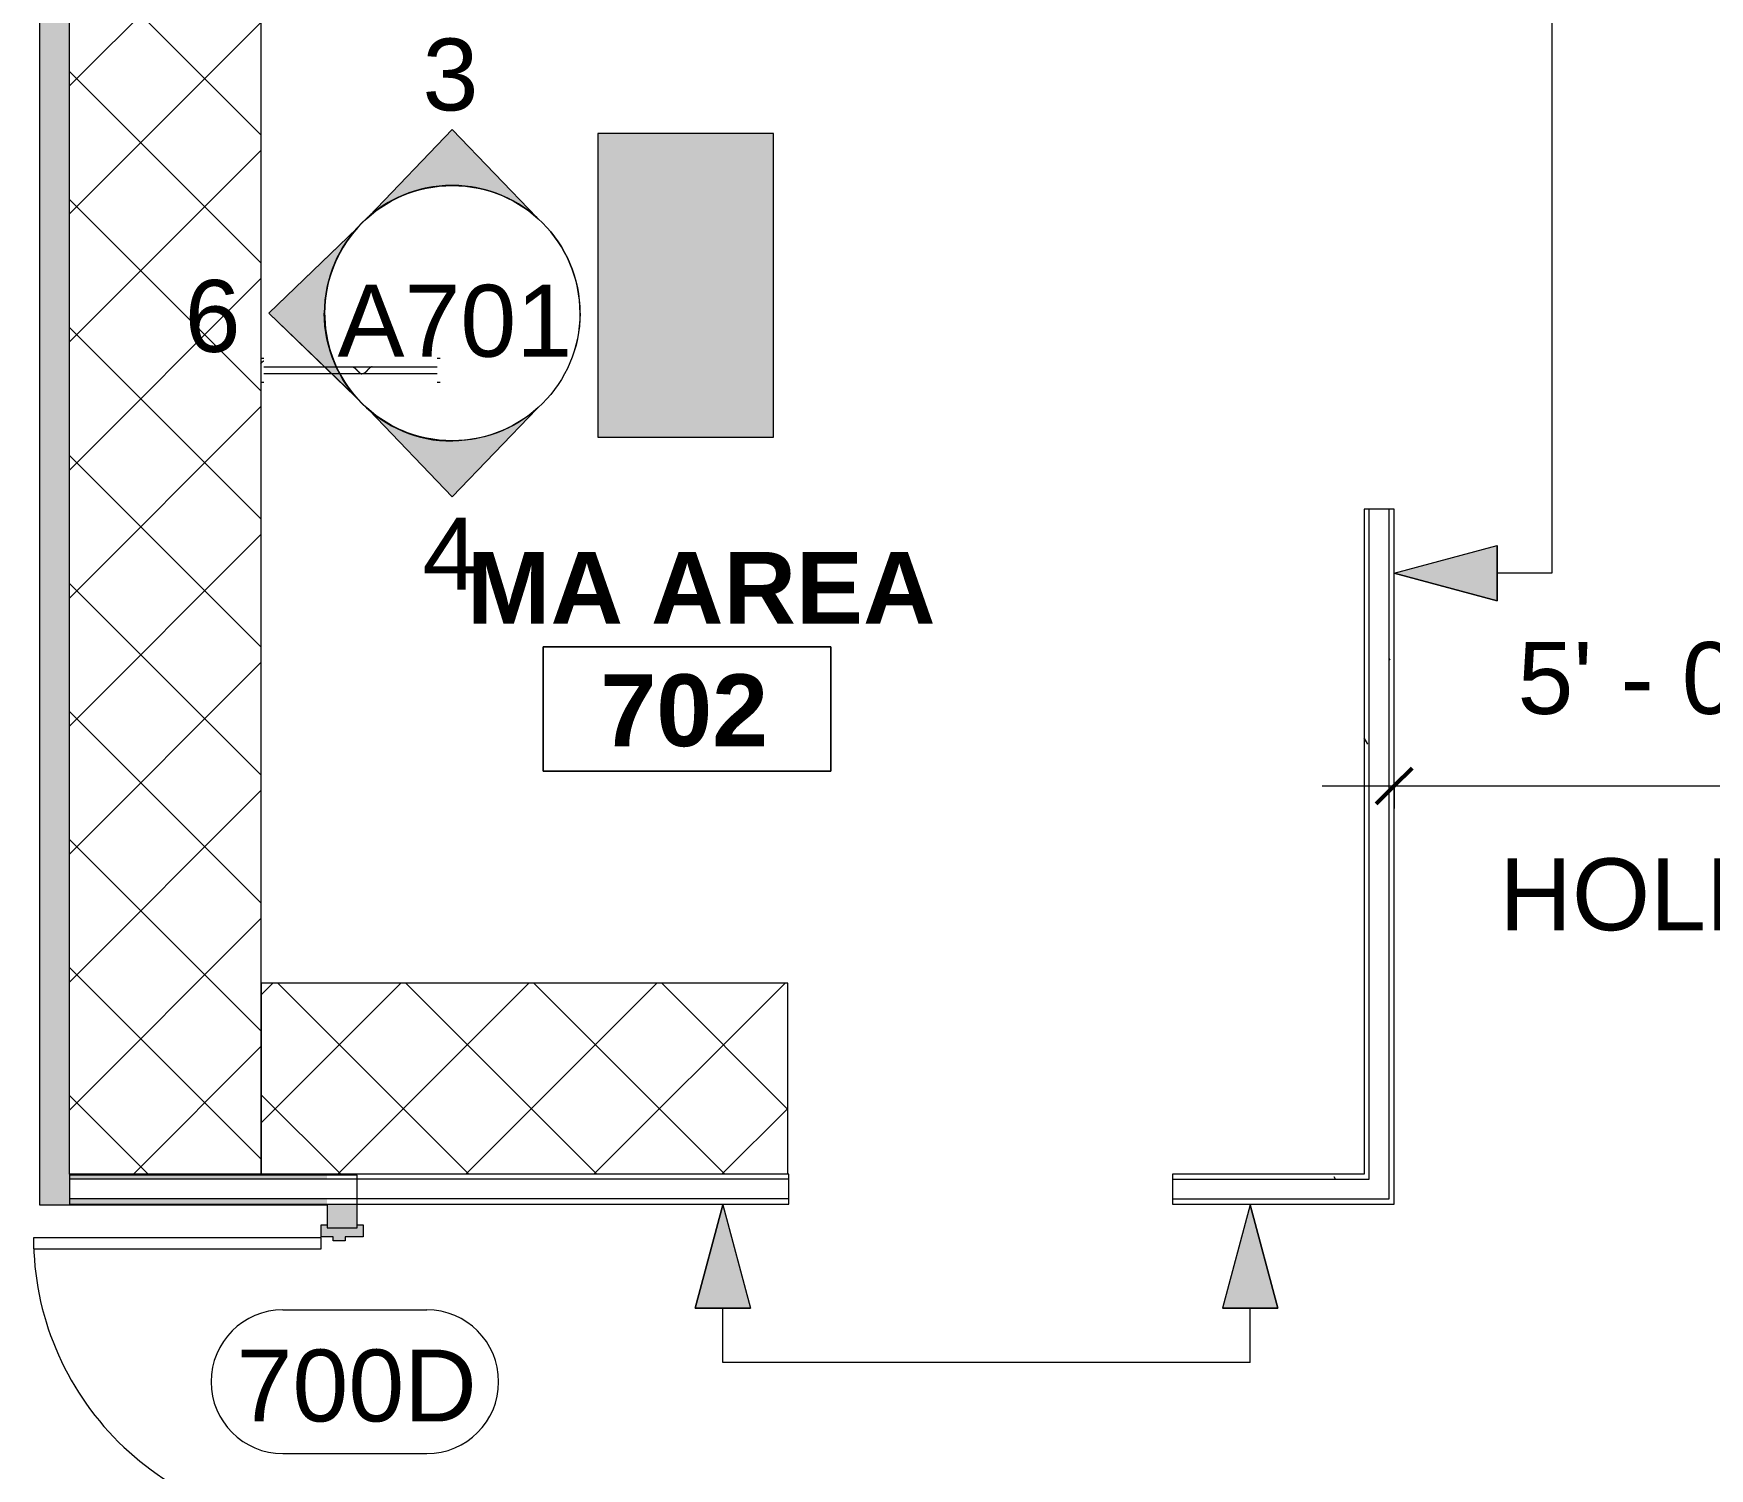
# Model space of a CAD drawing. Header units: inches. Extents: x 920 to 3228, y -557 to 2680.
# Drawn here: x 2474.7 to 2684.5, y 932.6 to 1112.3 of the extents above; entities that cross this region are included whole.
import ezdxf

# ---------------------------------------------------------------- set-up
doc = ezdxf.new("R2010")
doc.units = ezdxf.units.IN
doc.header["$MEASUREMENT"] = 0
for name, color, linetype, lineweight in [('A-ANNO-DIMS', 211, 'Continuous', 9), ('A-ANNO-DIMS-96', 211, 'Continuous', 9), ('A-ANNO-NOTE', 131, 'Continuous', 9), ('A-AREA-IDEN', 2, 'Continuous', 9), ('A-COLS', 52, 'Continuous', 13), ('A-DETL-GENF', 92, 'Continuous', 9), ('A-DOOR', 31, 'Continuous', 13), ('A-DOOR-IDEN', 31, 'Continuous', 9), ('A-WALL', 113, 'Continuous', 13), ('A-WALL-PATT', 111, 'Continuous', 13), ('G-ANNO-SYMB', 111, 'Continuous', 9), ('I-WALL', 2, 'Continuous', 13), ('Q-CASE', 31, 'Continuous', 13)]:
    doc.layers.add(name, color=color, linetype=linetype, lineweight=lineweight)
doc.styles.add('Arial', font='arial.ttf', dxfattribs={"height": 9})
doc.styles.add('Swis721 Lt BT', font='swissl.ttf', dxfattribs={"height": 9})
doc.styles.add('Swis721 Lt BT_B', font='', dxfattribs={"height": 9})
doc.styles.get('Swis721 Lt BT_B').set_extended_font_data('Swis721 Lt BT', bold=True)
doc.dimstyles.new('OTJ_-_3_32__Linear__1_2__Tolerance', dxfattribs={"dimscale": 12, "dimtxt": 9.497835, "dimasz": 0.375, "dimexe": 0.75, "dimexo": 0.5, "dimgap": 0.5, "dimtad": 1, "dimdec": 1, "dimrnd": 0.5, "dimzin": 3, "dimdsep": 46, "dimlunit": 4, "dimtxsty": 'Swis721 Lt BT', "dimblk1": 'OBLIQUE', "dimblk2": 'OBLIQUE', "dimsah": 1, "dimcen": 0.09, "dimdle": 0.75, "dimazin": 0, "dimtfac": 1, "dimtdec": 4, "dimtix": 1, "dimtmove": 0, "dimatfit": 3, "dimfxl": 1, "dimtvp": 1, "dimfrac": 2, "dimtolj": 1, "dimtzin": 0, "dimarcsym": 2})
pattern_1 = [(0, (664.756, 0), (30.72, 7.68), [1.267, -21.773, 1.267, -21.773, -122.88]), (0, (664.756, 0), (30.72, 7.68), [-46.08, 1.267, -44.813, 1.267, -21.773, -53.76]), (0, (664.756, 0), (30.72, 7.68), [-115.2, 1.267, -14.093, 1.267, -37.133]), (120, (676.276, 3.84), (-22.011075, 22.7643), [1.267, -21.773, 1.267, -21.773, -122.88]), (120, (676.276, 3.84), (-22.011075, 22.7643), [-46.08, 1.267, -44.813, 1.267, -21.773, -53.76]), (120, (676.276, 3.84), (-22.011075, 22.7643), [-115.2, 1.267, -14.093, 1.267, -37.133]), (240, (680.116, 19.2), (-8.708925, -30.4443), [1.267, -21.773, 1.267, -21.773, -122.88]), (240, (680.116, 19.2), (-8.708925, -30.4443), [-46.08, 1.267, -44.813, 1.267, -21.773, -53.76]), (240, (680.116, 19.2), (-8.708925, -30.4443), [-115.2, 1.267, -14.093, 1.267, -37.133])]

# ---------------------------------------------------------------- blocks, each defined once
blk = doc.blocks.new('Door - Single - Solid Door-7355448-Level XX  CONSTRUCTION')
at = {"layer": 'A-DOOR'}
h = blk.add_hatch(color=250, dxfattribs=at)
h.paths.add_polyline_path([(23.62, 2.29), (23.62, 2.54), (22.12, 2.54), (22.12, 0.29), (21.62, 0.29), (21.62, -1.21), (22.12, -1.21), (22.12, -2.71), (23.62, -2.71), (23.62, -1.96), (23.24, -1.96), (23.24, 1.79), (23.62, 1.79)], flags=0)
h.paths.add_polyline_path([(-13.63, 0.29), (-14.13, 0.29), (-14.13, 2.54), (-15.63, 2.54), (-15.63, 1.79), (-15.26, 1.79), (-15.26, -1.96), (-15.63, -1.96), (-15.63, -2.71), (-14.13, -2.71), (-14.13, -1.21), (-13.63, -1.21)], flags=0)
at = {"layer": 'A-DOOR', "color": 8, "lineweight": 20}
for p, q in [((-15.63, 2.54), (-14.13, 2.54)), ((-15.63, 1.79), (-15.63, 2.54)), ((-14.13, 2.54), (-14.13, 0.29)), ((22.12, 2.54), (23.62, 2.54)), ((22.12, 0.29), (22.12, 2.54)), ((23.62, 2.54), (23.62, 1.79)), ((-14.13, 0.29), (-13.63, 0.29)), ((-13.63, 0.29), (-13.63, -1.21)), ((21.62, 0.29), (22.12, 0.29)), ((21.62, -1.21), (21.62, 0.29)), ((-15.63, -2.71), (-15.63, -1.96)), ((-14.13, -1.21), (-14.13, -2.71)), ((-13.63, -1.21), (-14.13, -1.21)), ((22.12, -1.21), (21.62, -1.21)), ((22.12, -2.71), (22.12, -1.21)), ((23.62, -1.96), (23.62, -2.71)), ((-14.13, -2.71), (-15.63, -2.71)), ((-12.63, -2.71), (-14.01, -2.71)), ((-14.01, -2.71), (-14.01, -38.71)), ((-12.63, -38.71), (-12.63, -2.71)), ((23.62, -2.71), (22.12, -2.71)), ((-14.01, -38.71), (-12.63, -38.71))]:
    blk.add_line(p, q, dxfattribs=at)
at = {"layer": 'A-DOOR', "lineweight": 9}
blk.add_arc((-14.01, -2.71), 36, 270, 0.5, dxfattribs=at)
blk = doc.blocks.new('C-Counter Top1 - ADJ HEIGHT 2-7727178-Level XX  CONSTRUCTION')
at = {"layer": 'Q-CASE', "lineweight": 9}
h = blk.add_hatch(dxfattribs=at)
h.set_pattern_fill('FP_20', color=256, style=0, pattern_type=2)
h.set_pattern_definition([(315, (-1016.632, 1838.462), (8.012227, 8.012227), []), (45, (-1016.632, 1838.462), (-8.012227, 8.012227), [])])
h.paths.add_polyline_path([(-47.14, 0), (144.11, 0), (144.11, 24), (-47.14, 24)], flags=0)
blk.add_line((-47.14, 0), (144.11, 0), dxfattribs=at)
blk = doc.blocks.new('FP_28-Level XX  CONSTRUCTION')
at = {"layer": 'Q-CASE', "lineweight": 9}
for p, q in [((25.25, 16.21), (24.85, 16.21)), ((24.85, 13.57), (24.89, 13.6)), ((24.85, 13.26), (25.25, 13.26)), ((24.89, 13.6), (24.92, 13.62)), ((24.92, 13.62), (24.96, 13.65)), ((24.96, 13.65), (24.99, 13.67)), ((24.99, 13.67), (25.03, 13.7)), ((25.03, 13.7), (25.07, 13.73)), ((25.07, 13.73), (25.1, 13.76)), ((25.1, 13.76), (25.14, 13.78)), ((25.14, 13.78), (25.17, 13.81)), ((25.17, 13.81), (25.21, 13.84)), ((25.21, 13.84), (25.25, 13.87))]:
    blk.add_line(p, q, dxfattribs=at)
blk = doc.blocks.new('FP_29-Level XX  CONSTRUCTION')
at = {"layer": 'Q-CASE', "lineweight": 9}
for p, q in [((24.85, 15.13), (3.14, 15.13)), ((11.83, 14.68), (11.84, 14.69)), ((11.84, 14.69), (11.85, 14.71)), ((11.85, 14.71), (11.86, 14.72)), ((11.86, 14.72), (11.87, 14.73)), ((11.87, 14.73), (11.88, 14.74)), ((11.88, 14.74), (11.89, 14.75)), ((11.89, 14.75), (11.9, 14.76)), ((11.9, 14.77), (11.91, 14.78)), ((11.9, 14.76), (11.9, 14.77)), ((11.91, 14.78), (11.92, 14.79)), ((11.92, 14.79), (11.93, 14.8)), ((11.93, 14.8), (11.94, 14.81)), ((11.94, 14.81), (11.95, 14.82)), ((11.95, 14.82), (11.96, 14.83)), ((11.96, 14.83), (11.97, 14.84)), ((11.97, 14.84), (11.98, 14.85)), ((11.98, 14.85), (11.99, 14.86)), ((11.99, 14.86), (12, 14.87)), ((12, 14.87), (12.01, 14.88)), ((12.01, 14.88), (12.02, 14.89)), ((12.02, 14.89), (12.03, 14.9)), ((12.03, 14.9), (12.04, 14.91)), ((12.04, 14.91), (12.05, 14.92)), ((12.05, 14.92), (12.06, 14.93)), ((12.06, 14.93), (12.07, 14.94)), ((12.07, 14.94), (12.08, 14.95)), ((12.08, 14.95), (12.09, 14.96)), ((12.09, 14.96), (12.1, 14.97)), ((12.1, 14.97), (12.11, 14.98)), ((12.11, 14.98), (12.12, 14.99)), ((12.12, 14.99), (12.13, 15)), ((12.13, 15), (12.14, 15.01)), ((12.14, 15.01), (12.15, 15.01)), ((12.15, 15.01), (12.16, 15.02)), ((12.16, 15.02), (12.17, 15.03)), ((12.17, 15.03), (12.18, 15.04)), ((12.18, 15.04), (12.19, 15.05)), ((12.19, 15.05), (12.2, 15.06)), ((12.19, 15.05), (12.19, 15.05)), ((12.2, 15.06), (12.21, 15.07)), ((12.21, 15.07), (12.22, 15.08)), ((12.22, 15.08), (12.23, 15.08)), ((12.23, 15.08), (12.24, 15.09)), ((12.24, 15.09), (12.25, 15.1)), ((12.25, 15.1), (12.26, 15.1)), ((12.26, 15.1), (12.27, 15.11)), ((12.27, 15.11), (12.28, 15.11)), ((12.28, 15.11), (12.29, 15.12)), ((12.29, 15.12), (12.3, 15.12)), ((12.3, 15.12), (12.31, 15.13)), ((12.31, 15.13), (12.32, 15.13)), ((12.32, 15.13), (12.33, 15.14)), ((12.33, 15.14), (12.34, 15.14)), ((12.34, 15.14), (12.35, 15.15)), ((12.35, 15.15), (12.36, 15.15)), ((12.36, 15.15), (12.37, 15.15)), ((12.37, 15.15), (12.38, 15.16)), ((12.38, 15.16), (12.39, 15.16)), ((12.39, 15.16), (12.4, 15.16)), ((12.4, 15.16), (12.41, 15.16)), ((12.41, 15.16), (12.42, 15.17)), ((12.42, 15.17), (12.43, 15.17)), ((12.43, 15.17), (12.44, 15.17)), ((12.44, 15.17), (12.45, 15.17)), ((12.45, 15.17), (12.46, 15.17)), ((12.46, 15.17), (12.47, 15.17)), ((12.47, 15.17), (12.47, 15.17)), ((12.47, 15.17), (12.48, 15.17)), ((12.56, 15.17), (12.55, 15.17)), ((12.57, 15.17), (12.56, 15.17)), ((12.58, 15.17), (12.57, 15.17)), ((12.59, 15.17), (12.58, 15.17)), ((12.6, 15.17), (12.59, 15.17)), ((12.61, 15.17), (12.6, 15.17)), ((12.62, 15.17), (12.61, 15.17)), ((12.63, 15.16), (12.62, 15.17)), ((12.64, 15.16), (12.63, 15.16)), ((12.63, 15.16), (12.63, 15.16)), ((12.65, 15.16), (12.64, 15.16)), ((12.66, 15.15), (12.65, 15.16)), ((12.67, 15.15), (12.66, 15.15)), ((12.68, 15.15), (12.67, 15.15)), ((12.69, 15.14), (12.68, 15.15)), ((12.7, 15.14), (12.69, 15.14)), ((12.71, 15.13), (12.7, 15.14)), ((12.72, 15.13), (12.71, 15.13)), ((12.73, 15.12), (12.72, 15.13)), ((12.74, 15.12), (12.73, 15.12)), ((12.75, 15.11), (12.74, 15.12)), ((12.76, 15.11), (12.75, 15.11)), ((12.77, 15.1), (12.76, 15.11)), ((12.78, 15.1), (12.77, 15.1)), ((12.79, 15.09), (12.78, 15.1)), ((12.8, 15.08), (12.79, 15.09)), ((12.81, 15.08), (12.8, 15.08)), ((12.82, 15.07), (12.81, 15.08)), ((12.83, 15.06), (12.82, 15.07)), ((12.84, 15.05), (12.83, 15.06)), ((12.85, 15.05), (12.84, 15.05)), ((12.86, 15.04), (12.85, 15.05)), ((12.87, 15.03), (12.86, 15.04)), ((12.88, 15.02), (12.87, 15.03)), ((12.89, 15.01), (12.88, 15.02)), ((12.9, 15.01), (12.89, 15.01)), ((12.91, 15), (12.9, 15.01)), ((12.92, 14.99), (12.91, 15)), ((12.92, 14.98), (12.92, 14.99)), ((12.93, 14.97), (12.92, 14.98)), ((12.94, 14.96), (12.93, 14.97)), ((12.95, 14.95), (12.94, 14.96)), ((12.96, 14.94), (12.95, 14.95)), ((12.97, 14.93), (12.96, 14.94)), ((12.98, 14.92), (12.97, 14.93)), ((12.99, 14.91), (12.98, 14.92)), ((13, 14.9), (12.99, 14.91)), ((13.01, 14.89), (13, 14.9)), ((13.02, 14.88), (13.01, 14.89)), ((13.03, 14.87), (13.02, 14.88)), ((13.04, 14.86), (13.03, 14.87)), ((13.05, 14.85), (13.04, 14.86)), ((13.06, 14.84), (13.05, 14.85)), ((13.07, 14.83), (13.06, 14.84)), ((13.08, 14.82), (13.07, 14.83)), ((13.09, 14.81), (13.08, 14.82)), ((13.1, 14.8), (13.09, 14.81)), ((13.11, 14.79), (13.1, 14.8)), ((13.12, 14.78), (13.11, 14.79)), ((13.13, 14.77), (13.12, 14.78)), ((13.14, 14.76), (13.13, 14.77)), ((13.15, 14.75), (13.14, 14.76)), ((13.16, 14.74), (13.15, 14.75)), ((13.17, 14.73), (13.16, 14.74)), ((13.18, 14.72), (13.17, 14.73)), ((13.19, 14.71), (13.18, 14.72)), ((13.2, 14.69), (13.19, 14.71)), ((13.21, 14.68), (13.2, 14.69)), ((3.14, 14.34), (24.85, 14.34)), ((11.27, 14.3), (11.28, 14.3)), ((11.28, 14.3), (11.29, 14.3)), ((11.29, 14.3), (11.3, 14.3)), ((11.3, 14.3), (11.31, 14.3)), ((11.31, 14.3), (11.32, 14.3)), ((11.32, 14.3), (11.33, 14.31)), ((11.33, 14.31), (11.33, 14.31)), ((11.33, 14.31), (11.34, 14.31)), ((11.34, 14.31), (11.35, 14.31)), ((11.35, 14.31), (11.36, 14.32)), ((11.36, 14.32), (11.37, 14.32)), ((11.37, 14.32), (11.38, 14.32)), ((11.38, 14.32), (11.39, 14.33)), ((11.39, 14.33), (11.4, 14.33)), ((11.4, 14.33), (11.41, 14.33)), ((11.41, 14.33), (11.42, 14.34)), ((11.42, 14.34), (11.43, 14.34)), ((11.43, 14.34), (11.44, 14.35)), ((11.44, 14.35), (11.45, 14.35)), ((11.45, 14.35), (11.46, 14.36)), ((11.46, 14.36), (11.47, 14.36)), ((11.47, 14.36), (11.48, 14.37)), ((11.48, 14.37), (11.49, 14.37)), ((11.49, 14.37), (11.5, 14.38)), ((11.5, 14.38), (11.51, 14.39)), ((11.51, 14.39), (11.52, 14.39)), ((11.52, 14.39), (11.53, 14.4)), ((11.53, 14.4), (11.54, 14.41)), ((11.54, 14.41), (11.55, 14.41)), ((11.55, 14.41), (11.56, 14.42)), ((11.56, 14.42), (11.57, 14.43)), ((11.57, 14.43), (11.58, 14.44)), ((11.58, 14.44), (11.59, 14.44)), ((11.59, 14.44), (11.6, 14.45)), ((11.6, 14.45), (11.61, 14.46)), ((11.61, 14.47), (11.62, 14.48)), ((11.61, 14.46), (11.61, 14.47)), ((11.62, 14.48), (11.63, 14.49)), ((11.63, 14.49), (11.64, 14.49)), ((11.64, 14.49), (11.65, 14.5)), ((11.65, 14.5), (11.66, 14.51)), ((11.66, 14.51), (11.67, 14.52)), ((11.67, 14.52), (11.68, 14.53)), ((11.68, 14.53), (11.69, 14.54)), ((11.69, 14.54), (11.7, 14.55)), ((11.7, 14.55), (11.71, 14.56)), ((11.71, 14.56), (11.72, 14.57)), ((11.72, 14.57), (11.73, 14.58)), ((11.73, 14.58), (11.74, 14.59)), ((11.74, 14.59), (11.75, 14.6)), ((11.75, 14.6), (11.76, 14.61)), ((11.76, 14.61), (11.77, 14.62)), ((11.77, 14.62), (11.78, 14.63)), ((11.78, 14.63), (11.79, 14.64)), ((11.79, 14.64), (11.8, 14.65)), ((11.8, 14.65), (11.81, 14.66)), ((11.81, 14.66), (11.82, 14.67)), ((11.82, 14.67), (11.83, 14.68)), ((13.21, 14.67), (13.21, 14.68)), ((13.22, 14.66), (13.21, 14.67)), ((13.23, 14.65), (13.22, 14.66)), ((13.24, 14.64), (13.23, 14.65)), ((13.25, 14.63), (13.24, 14.64)), ((13.26, 14.62), (13.25, 14.63)), ((13.27, 14.61), (13.26, 14.62)), ((13.28, 14.6), (13.27, 14.61)), ((13.29, 14.59), (13.28, 14.6)), ((13.3, 14.58), (13.29, 14.59)), ((13.31, 14.57), (13.3, 14.58)), ((13.32, 14.56), (13.31, 14.57)), ((13.33, 14.55), (13.32, 14.56)), ((13.34, 14.54), (13.33, 14.55)), ((13.35, 14.53), (13.34, 14.54)), ((13.36, 14.52), (13.35, 14.53)), ((13.37, 14.51), (13.36, 14.52)), ((13.38, 14.5), (13.37, 14.51)), ((13.39, 14.49), (13.38, 14.5)), ((13.4, 14.49), (13.39, 14.49)), ((13.41, 14.48), (13.4, 14.49)), ((13.42, 14.47), (13.41, 14.48)), ((13.43, 14.46), (13.42, 14.47)), ((13.44, 14.45), (13.43, 14.46)), ((13.45, 14.44), (13.44, 14.45)), ((13.46, 14.44), (13.45, 14.44)), ((13.47, 14.43), (13.46, 14.44)), ((13.48, 14.42), (13.47, 14.43)), ((13.49, 14.41), (13.48, 14.42)), ((13.5, 14.4), (13.49, 14.41)), ((13.49, 14.41), (13.49, 14.41)), ((13.51, 14.39), (13.5, 14.4)), ((13.52, 14.39), (13.51, 14.39)), ((13.53, 14.38), (13.52, 14.39)), ((13.54, 14.37), (13.53, 14.38)), ((13.55, 14.37), (13.54, 14.37)), ((13.56, 14.36), (13.55, 14.37)), ((13.57, 14.36), (13.56, 14.36)), ((13.58, 14.35), (13.57, 14.36)), ((13.59, 14.35), (13.58, 14.35)), ((13.6, 14.34), (13.59, 14.35)), ((13.61, 14.34), (13.6, 14.34)), ((13.62, 14.33), (13.61, 14.34)), ((13.63, 14.33), (13.62, 14.33)), ((13.64, 14.33), (13.63, 14.33)), ((13.65, 14.32), (13.64, 14.33)), ((13.66, 14.32), (13.65, 14.32)), ((13.67, 14.32), (13.66, 14.32)), ((13.68, 14.31), (13.67, 14.32)), ((13.69, 14.31), (13.68, 14.31)), ((13.7, 14.31), (13.69, 14.31)), ((13.71, 14.31), (13.7, 14.31)), ((13.72, 14.3), (13.71, 14.31)), ((13.73, 14.3), (13.72, 14.3)), ((13.74, 14.3), (13.73, 14.3)), ((13.75, 14.3), (13.74, 14.3)), ((13.76, 14.3), (13.75, 14.3)), ((13.77, 14.3), (13.76, 14.3))]:
    blk.add_line(p, q, dxfattribs=at)
blk = doc.blocks.new('FP_30-Level XX  CONSTRUCTION')
at = {"layer": 'Q-CASE', "lineweight": 9}
for p, q in [((3.14, 16.21), (2.75, 16.21)), ((2.75, 13.26), (3.14, 13.26))]:
    blk.add_line(p, q, dxfattribs=at)
blk = doc.blocks.new('CW Cupbd Combined - Robe 80_h x 24_d - 2 Doors - 1 rail - 1 shoe shelf-7651475-Level XX  CONSTRUCTION')
at = {"layer": 'Q-CASE', "lineweight": 9}
for name in ['FP_30-Level XX  CONSTRUCTION', 'FP_29-Level XX  CONSTRUCTION', 'FP_28-Level XX  CONSTRUCTION']:
    blk.add_blockref(name, (664.76, 0), dxfattribs=at)
blk = doc.blocks.new('C-Counter Top1 - ADJ HEIGHT 2-7727901-Level XX  CONSTRUCTION')
at = {"layer": 'Q-CASE', "lineweight": 9}
h = blk.add_hatch(dxfattribs=at)
h.set_pattern_fill('FP_43', color=256, style=0, pattern_type=2)
h.set_pattern_definition([(45, (-1885.724, -993.37), (-8.012227, 8.012227), []), (135, (-1885.724, -993.37), (-8.012227, -8.012227), [])])
h.paths.add_polyline_path([(-39.01, -23.87), (18.67, -23.87), (18.67, 0), (-47.26, 0), (-47.26, -23.87)], flags=0)
for p, q in [((18.67, 0), (-47.26, 0)), ((-47.26, 0), (-47.26, -23.87)), ((18.67, -23.88), (18.67, 0))]:
    blk.add_line(p, q, dxfattribs=at)
blk = doc.blocks.new('Align Symbol - without word - Adjustable-7734775-Level XX  CONSTRUCTION')
at = {"layer": 'A-DETL-GENF'}
for p, q in [((0, 19.73), (0, 12.91)), ((0, 19.73), (76, 19.73)), ((76, 19.73), (76, 12.91))]:
    blk.add_line(p, q, dxfattribs=at)
blk = doc.blocks.new('Align Symbol - without word - Adjustable-7734963-Level XX  CONSTRUCTION')
at = {"layer": 'A-DETL-GENF'}
for p, q in [((0, 19.73), (0, 12.91)), ((0, 19.73), (66, 19.73)), ((66, 19.73), (66, 12.91))]:
    blk.add_line(p, q, dxfattribs=at)
blk = doc.blocks.new('Room Tag - Room Name and Number-3379422-Level XX  CONSTRUCTION')
at = {"layer": 'A-AREA-IDEN'}
for p, q in [((-0.1881, -0.1636), (-0.1881, -0.0018)), ((-0.1881, -0.0018), (0.1869, -0.0018)), ((0.1869, -0.0018), (-0.1881, -0.0018)), ((-0.1881, -0.0018), (-0.1881, -0.1636)), ((0.1869, -0.0018), (0.1869, -0.1636)), ((0.1869, -0.1636), (0.1869, -0.0018)), ((0.1869, -0.1636), (-0.1881, -0.1636)), ((-0.1881, -0.1636), (0.1869, -0.1636))]:
    blk.add_line(p, q, dxfattribs=at)
blk = doc.blocks.new('Door Tag - Door Tag-41184-Level XX  CONSTRUCTION')
at = {"layer": 'A-DOOR-IDEN'}
for p, q in [((-0.09375, 0.09375), (0.09375, 0.09375)), ((-0.09375, -0.09375), (0.09375, -0.09375))]:
    blk.add_line(p, q, dxfattribs=at)
for centre, start, end in [((-0.09375, 0), 90, 270), ((0.09375, 0), 270, 90)]:
    blk.add_arc(centre, 0.09375, start, end, dxfattribs=at)
blk = doc.blocks.new('DIMBLOCK22-Level XX  CONSTRUCTION')
at = {"layer": 'A-ANNO-DIMS-96'}
for p, q in [((2645.02, 1015.25), (2645.02, 1027.07)), ((2705.02, 1015.25), (2705.02, 1027.07)), ((2636.02, 1018.07), (2714.02, 1018.07)), ((2645.02, 1018.07), (2645.02, 1015.25)), ((2705.02, 1018.07), (2705.02, 1015.25))]:
    blk.add_line(p, q, dxfattribs=at)
at = {"layer": 'A-ANNO-DIMS-96', "lineweight": 50}
for p, q in [((2645.02, 1018.07), (2647.27, 1020.32)), ((2705.02, 1018.07), (2707.27, 1020.32)), ((2645.02, 1018.07), (2642.77, 1015.82)), ((2705.02, 1018.07), (2702.77, 1015.82))]:
    blk.add_line(p, q, dxfattribs=at)
at = {"layer": 'A-ANNO-DIMS-96', "color": 0, "char_height": 9, "attachment_point": 1, "line_spacing_factor": 1.005062, "style": 'Swis721 Lt BT'}
for s, insert, width in [('5\' - 0"', (2660.47, 1036.09), 34.9159), ('HOLD', (2658.21, 1009.01), 40.3432)]:
    blk.add_mtext(s, dxfattribs=dict(at, insert=insert, width=width))
blk = doc.blocks.new('_Oblique')
at = {"color": 0, "linetype": 'ByBlock', "lineweight": -2}
blk.add_line((-0.5, -0.5), (0.5, 0.5), dxfattribs=at)
blk = doc.blocks.new('Elevation - Filled Arrow 2-347888-Level XX  CONSTRUCTION')
at = {"layer": 'G-ANNO-SYMB'}
blk.add_circle((0, 0), 0.1664, dxfattribs=at)
blk = doc.blocks.new('Elevation - Filled Arrow-151867-Level XX  CONSTRUCTION')
at = {"layer": 'G-ANNO-SYMB'}
h = blk.add_hatch(color=256, dxfattribs=at)
edge = h.paths.add_edge_path(flags=0)
edge.add_line((0, 0.2393), (0.1103, 0.1247))
edge.add_arc((-0.0002, -0.0002), 0.1667, 48.498, 130.5571)
edge.add_line((-0.1085, 0.1265), (0, 0.2393))
for p, q in [((0, 0.2393), (-0.1085, 0.1265)), ((-0.1084, 0.1266), (0, 0.2393)), ((0, 0.2393), (-0.1084, 0.1266)), ((0, 0.2393), (0.11, 0.1249)), ((0.1103, 0.1247), (0, 0.2393))]:
    blk.add_line(p, q, dxfattribs=at)
blk.add_arc((-0.0002, -0.0002), 0.1667, 48.498, 130.5571, dxfattribs=at)
blk.add_ellipse((-0.0002, -0.0001), major_axis=(-0.1667, 0), ratio=0.999376, start_param=3.141593, end_param=6.283185, dxfattribs=at)

msp = doc.modelspace()

# ---------------------------------------------------------------- hatches: boundary and pattern name
at = {"layer": 'A-ANNO-NOTE'}
for points in [[(2657.93, 1041.26), (2657.93, 1048.18), (2645.02, 1044.72)], [(2564.47, 952.71), (2561.01, 965.62), (2557.55, 952.71)], [(2623.55, 952.71), (2630.47, 952.71), (2627.01, 965.62)]]:
    msp.add_hatch(color=256, dxfattribs=at).paths.add_polyline_path(points, flags=0)
at = {"layer": 'A-COLS'}
msp.add_hatch(color=250, dxfattribs=at).paths.add_polyline_path([(2567.34, 1061.74), (2567.34, 1099.74), (2545.34, 1099.74), (2545.34, 1061.74)], flags=0)
at = {"layer": 'A-WALL-PATT', "lineweight": 9}
for points in [[(2479.22, 1101.74), (2479.22, 1167.74), (2475.47, 1167.74), (2475.47, 1101.74)], [(2475.47, 969.37), (2479.22, 969.37), (2479.22, 1101.74), (2475.47, 1101.74), (2475.47, 1003.88)], [(2475.47, 965.62), (2511.47, 965.62), (2511.47, 966.37), (2479.22, 966.37), (2479.22, 968.87), (2511.47, 968.87), (2511.47, 969.37), (2475.47, 969.37), (2475.47, 966.37)]]:
    msp.add_hatch(color=7, dxfattribs=at).paths.add_polyline_path(points, flags=0)
h = msp.add_hatch(dxfattribs=at)
h.set_pattern_fill('FP_11', color=256, style=0, pattern_type=2)
h.set_pattern_definition(pattern_1)
h.paths.add_polyline_path([(2641.9, 968.87), (2641.9, 1052.74), (2641.27, 1052.74), (2641.27, 968.87)], flags=0)
h = msp.add_hatch(dxfattribs=at)
h.set_pattern_fill('FP_11', color=256, style=0, pattern_type=2)
h.set_pattern_definition(pattern_1)
h.paths.add_polyline_path([(2645.02, 965.74), (2645.02, 1052.74), (2644.4, 1052.74), (2644.4, 965.74)], flags=0)
h = msp.add_hatch(dxfattribs=at)
h.set_pattern_fill('FP_11', color=256, style=0, pattern_type=2)
h.set_pattern_definition(pattern_1)
h.paths.add_polyline_path([(2569.27, 968.87), (2569.27, 969.49), (2479.22, 969.49), (2479.22, 969.37), (2511.47, 969.37), (2511.47, 968.87), (2569.15, 968.87)], flags=0)
h = msp.add_hatch(dxfattribs=at)
h.set_pattern_fill('FP_11', color=256, style=0, pattern_type=2)
h.set_pattern_definition(pattern_1)
h.paths.add_polyline_path([(2641.27, 968.87), (2641.27, 969.49), (2617.27, 969.49), (2617.27, 968.87)], flags=0)
h = msp.add_hatch(dxfattribs=at)
h.set_pattern_fill('FP_11', color=256, style=0, pattern_type=2)
h.set_pattern_definition(pattern_1)
h.paths.add_polyline_path([(2518.56, 965.74), (2569.27, 965.74), (2569.27, 966.37), (2511.47, 966.37), (2511.47, 965.74)], flags=0)
h = msp.add_hatch(color=7, dxfattribs=at)
h.paths.add_polyline_path([(2515.22, 906.43), (2515.22, 924.24), (2511.47, 924.24), (2511.47, 906.43)], flags=0)
h.paths.add_polyline_path([(2515.22, 962.74), (2515.22, 965.74), (2511.47, 965.74), (2511.47, 962.74)], flags=0)

# ---------------------------------------------------------------- linework, layer by layer
at = {"layer": 'A-ANNO-NOTE'}
for p, q in [((2645.02, 1044.72), (2657.93, 1048.18)), ((2645.02, 1044.72), (2657.93, 1048.18)), ((2657.93, 1048.18), (2657.93, 1041.26)), ((2657.93, 1041.26), (2657.93, 1048.18)), ((2657.93, 1041.26), (2645.02, 1044.72)), ((2645.02, 1044.72), (2657.93, 1041.26)), ((2557.55, 952.71), (2561.01, 965.62)), ((2561.01, 965.62), (2557.55, 952.71)), ((2561.01, 965.62), (2564.47, 952.71)), ((2561.01, 965.62), (2564.47, 952.71)), ((2627.01, 965.62), (2623.55, 952.71)), ((2627.01, 965.62), (2623.55, 952.71)), ((2630.47, 952.71), (2627.01, 965.62)), ((2627.01, 965.62), (2630.47, 952.71)), ((2564.47, 952.71), (2557.55, 952.71)), ((2557.55, 952.71), (2564.47, 952.71)), ((2623.55, 952.71), (2630.47, 952.71)), ((2630.47, 952.71), (2623.55, 952.71))]:
    msp.add_line(p, q, dxfattribs=at)
at = {"layer": 'A-COLS', "color": 8, "lineweight": 20}
for p, q in [((2567.34, 1099.74), (2545.34, 1099.74)), ((2545.34, 1099.74), (2545.34, 1061.74)), ((2567.34, 1061.74), (2567.34, 1099.74)), ((2545.34, 1061.74), (2567.34, 1061.74))]:
    msp.add_line(p, q, dxfattribs=at)
at = {"layer": 'A-WALL'}
for p, q in [((2641.9, 968.87), (2641.9, 1052.74)), ((2644.4, 966.37), (2644.4, 1052.74)), ((2569.27, 968.87), (2479.22, 968.87)), ((2617.27, 968.87), (2641.9, 968.87)), ((2569.27, 966.37), (2479.22, 966.37)), ((2617.27, 966.37), (2644.4, 966.37))]:
    msp.add_line(p, q, dxfattribs=at)
at = {"layer": 'I-WALL', "color": 8, "lineweight": 20}
for p, q in [((2475.47, 1459.42), (2475.47, 965.62)), ((2479.22, 969.49), (2479.22, 1160.74)), ((2515.22, 969.37), (2479.22, 969.37)), ((2515.22, 962.74), (2515.22, 969.37)), ((2475.47, 965.62), (2511.47, 965.62)), ((2511.47, 965.62), (2511.47, 962.74)), ((2511.47, 962.74), (2515.22, 962.74))]:
    msp.add_line(p, q, dxfattribs=at)
at = {"layer": 'I-WALL'}
for p, q in [((2641.27, 1052.74), (2641.27, 969.49)), ((2645.02, 1052.74), (2641.27, 1052.74)), ((2645.02, 965.74), (2645.02, 1052.74)), ((2569.27, 969.49), (2479.22, 969.49)), ((2479.22, 969.49), (2479.22, 965.74)), ((2569.27, 965.74), (2569.27, 969.49)), ((2641.27, 969.49), (2617.27, 969.49)), ((2617.27, 969.49), (2617.27, 965.74)), ((2479.22, 965.74), (2569.27, 965.74)), ((2617.27, 965.74), (2645.02, 965.74))]:
    msp.add_line(p, q, dxfattribs=at)

# ---------------------------------------------------------------- block references
at = {"layer": 'A-AREA-IDEN', "xscale": 95.99999999999994, "yscale": 95.99999999999994, "zscale": 95.99999999999994}
msp.add_blockref('Room Tag - Room Name and Number-3379422-Level XX  CONSTRUCTION', (2556.58, 1035.65), dxfattribs=at)
at = {"layer": 'A-DETL-GENF'}
for name, p, rotation in [('Align Symbol - without word - Adjustable-7734775-Level XX  CONSTRUCTION', (2645.02, 1120.72), 269.9999999999998), ('Align Symbol - without word - Adjustable-7734963-Level XX  CONSTRUCTION', (2627.01, 965.62), 180)]:
    msp.add_blockref(name, p, dxfattribs=dict(at, rotation=rotation))
at = {"layer": 'A-DOOR', "rotation": 270}
msp.add_blockref('Door - Single - Solid Door-7355448-Level XX  CONSTRUCTION', (2513.43, 947.49), dxfattribs=at)
at = {"layer": 'A-DOOR-IDEN', "xscale": 95.99999999999994, "yscale": 95.99999999999994, "zscale": 95.99999999999994}
msp.add_blockref('Door Tag - Door Tag-41184-Level XX  CONSTRUCTION', (2514.94, 943.49), dxfattribs=at)
at = {"layer": 'G-ANNO-SYMB', "xscale": 95.99999999999994, "yscale": 95.99999999999994, "zscale": 95.99999999999994}
for name in ['Elevation - Filled Arrow-151867-Level XX  CONSTRUCTION', 'Elevation - Filled Arrow 2-347888-Level XX  CONSTRUCTION']:
    msp.add_blockref(name, (2527.14, 1077.26), dxfattribs=at)
at = {"layer": 'G-ANNO-SYMB', "xscale": 95.99999999999994, "yscale": 95.99999999999994, "zscale": 95.99999999999994, "rotation": 90}
msp.add_blockref('Elevation - Filled Arrow-151867-Level XX  CONSTRUCTION', (2527.14, 1077.26), dxfattribs=at)
at = {"layer": 'G-ANNO-SYMB', "extrusion": (0, 0, -1), "xscale": 95.99999999999994, "yscale": 95.99999999999994, "zscale": 95.99999999999994, "rotation": 180}
msp.add_blockref('Elevation - Filled Arrow-151867-Level XX  CONSTRUCTION', (-2527.14, 1077.26), dxfattribs=at)
at = {"layer": 'Q-CASE', "lineweight": 9}
for name, p, rotation in [('C-Counter Top1 - ADJ HEIGHT 2-7727178-Level XX  CONSTRUCTION', (2503.22, 1016.63), 89.99999999999984), ('CW Cupbd Combined - Robe 80_h x 24_d - 2 Doors - 1 rail - 1 shoe shelf-7651475-Level XX  CONSTRUCTION', (3193.14, 1084.84), 180)]:
    msp.add_blockref(name, p, dxfattribs=dict(at, rotation=rotation))
msp.add_blockref('C-Counter Top1 - ADJ HEIGHT 2-7727901-Level XX  CONSTRUCTION', (2550.48, 993.37), dxfattribs=at)

# ---------------------------------------------------------------- texts
at = {"layer": 'A-AREA-IDEN', "char_height": 9, "attachment_point": 1, "style": 'Swis721 Lt BT_B'}
for s, insert, width in [('MA AREA', (2528.96, 1047.37), 66.66), ('702', (2545.68, 1032.05), 25.452)]:
    msp.add_mtext(s, dxfattribs=dict(at, insert=insert, width=width))
at = {"layer": 'A-DOOR-IDEN', "insert": (2500.14, 947.52), "char_height": 9, "width": 35.451, "attachment_point": 1, "style": 'Swis721 Lt BT'}
msp.add_mtext('700D', dxfattribs=at)
at = {"layer": 'G-ANNO-SYMB', "char_height": 9, "attachment_point": 1}
for s, insert, width, style in [('3', (2523.41, 1111.64), 8.181, 'Swis721 Lt BT'), ('6', (2493.64, 1081.41), 8.181, 'Swis721 Lt BT'), ('A701', (2512.77, 1080.81), 35.754, 'Arial'), ('4', (2523.41, 1051.64), 8.181, 'Swis721 Lt BT')]:
    msp.add_mtext(s, dxfattribs=dict(at, insert=insert, width=width, style=style))

# ---------------------------------------------------------------- dimensions: what is measured, and where the dimension line sits
at = {"layer": 'A-ANNO-DIMS'}
dim = msp.add_linear_dim(base=(2705.02, 1018.07), p1=(2645.02, 1021.25), p2=(2705.02, 1021.25), text='<>\\XHOLD', dimstyle='OTJ_-_3_32__Linear__1_2__Tolerance', override={"dimpost": '<>', "dimfxl": 60}, dxfattribs=at)
dim.commit()
dim.dimension.update_dxf_attribs({"geometry": 'DIMBLOCK22-Level XX  CONSTRUCTION', "text_midpoint": (2675.02, 1018.07)})

doc.saveas('drawing.dxf')
